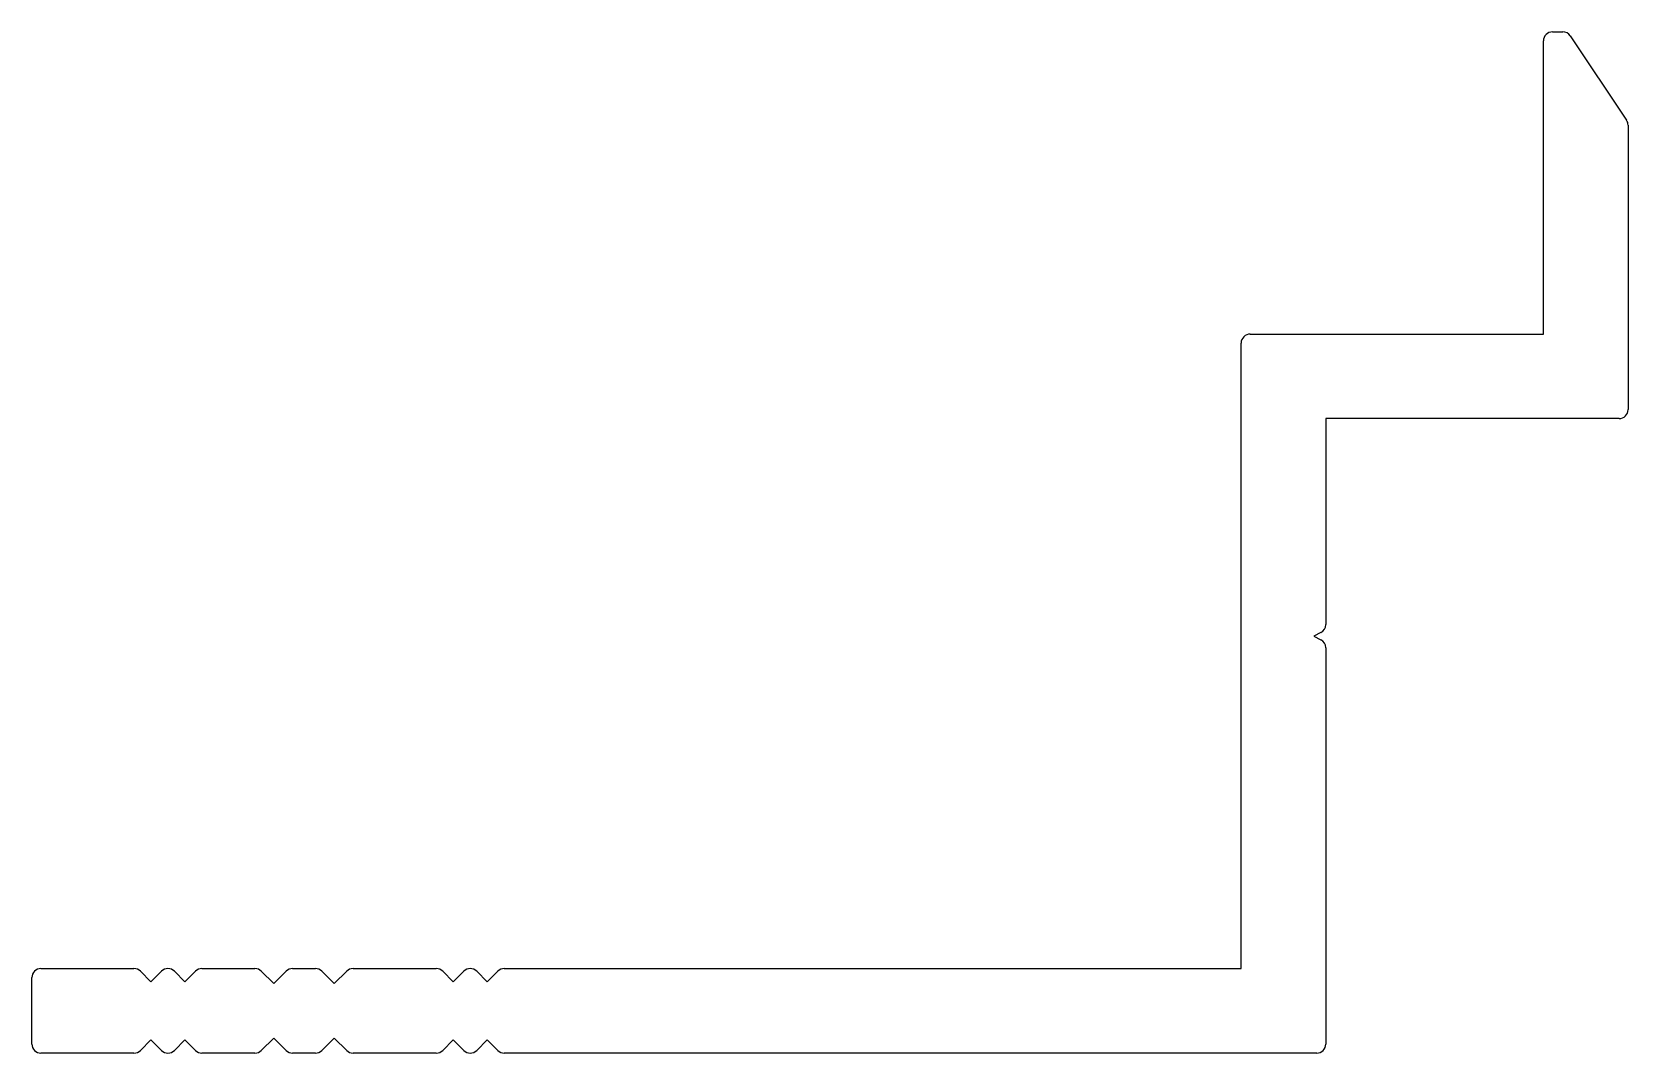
# Model space of a CAD drawing. Extents: x 537 to 589.8, y 495.9 to 529.7.
import ezdxf

# ---------------------------------------------------------------- set-up
doc = ezdxf.new("R2010")
doc.units = 0
doc.layers.get('0').update_dxf_attribs({"linetype": 'CONTINUOUS'})

msp = doc.modelspace()

# ---------------------------------------------------------------- linework, layer by layer
for p, q in [((587.282, 529.742), (587.621, 529.742)), ((587.871, 529.609), (589.732, 526.818)), ((586.982, 519.742), (586.982, 529.442)), ((589.782, 526.652), (589.782, 517.242)), ((577.282, 519.742), (586.982, 519.742)), ((576.982, 498.742), (576.982, 519.442)), ((589.482, 516.942), (579.782, 516.942)), ((579.782, 516.942), (579.782, 510.128)), ((579.616, 509.859), (579.382, 509.742)), ((579.382, 509.742), (579.616, 509.626)), ((579.782, 509.357), (579.782, 496.242)), ((536.982, 496.242), (536.982, 498.442)), ((537.282, 498.742), (540.358, 498.742)), ((540.57, 498.655), (540.92, 498.305)), ((540.92, 498.305), (541.27, 498.655)), ((541.694, 498.655), (542.044, 498.305)), ((542.044, 498.305), (542.394, 498.655)), ((542.606, 498.742), (544.358, 498.742)), ((544.57, 498.655), (544.982, 498.242)), ((544.982, 498.242), (545.394, 498.655)), ((545.606, 498.742), (546.358, 498.742)), ((546.57, 498.655), (546.982, 498.242)), ((546.982, 498.242), (547.394, 498.655)), ((547.606, 498.742), (550.358, 498.742)), ((550.57, 498.655), (550.92, 498.305)), ((550.92, 498.305), (551.27, 498.655)), ((551.694, 498.655), (552.044, 498.305)), ((552.044, 498.305), (552.394, 498.655)), ((552.606, 498.742), (576.982, 498.742)), ((540.92, 496.38), (540.57, 496.03)), ((541.27, 496.03), (540.92, 496.38)), ((542.044, 496.38), (541.694, 496.03)), ((542.394, 496.03), (542.044, 496.38)), ((544.982, 496.442), (544.57, 496.03)), ((545.394, 496.03), (544.982, 496.442)), ((546.982, 496.442), (546.57, 496.03)), ((547.394, 496.03), (546.982, 496.442)), ((550.92, 496.38), (550.57, 496.03)), ((551.27, 496.03), (550.92, 496.38)), ((552.044, 496.38), (551.694, 496.03)), ((552.394, 496.03), (552.044, 496.38)), ((540.358, 495.942), (537.282, 495.942)), ((544.358, 495.942), (542.606, 495.942)), ((546.358, 495.942), (545.606, 495.942)), ((550.358, 495.942), (547.606, 495.942)), ((579.482, 495.942), (552.606, 495.942))]:
    msp.add_line(p, q)
for centre, start, end in [((587.282, 529.442), 90, 180), ((587.621, 529.442), 33.6901, 90), ((589.482, 526.652), 0, 33.6901), ((577.282, 519.442), 90, 180), ((589.482, 517.242), 270, 0), ((579.482, 510.128), 296.5, 0), ((579.482, 509.357), 0, 63.5), ((537.282, 498.442), 90, 180), ((540.358, 498.442), 45, 90), ((541.482, 498.442), 45, 135), ((542.606, 498.442), 90, 135), ((544.358, 498.442), 45, 90), ((545.606, 498.442), 90, 135), ((546.358, 498.442), 45, 90), ((547.606, 498.442), 90, 135), ((550.358, 498.442), 45, 90), ((551.482, 498.442), 45, 135), ((552.606, 498.442), 90, 135), ((537.282, 496.242), 180, 270), ((540.358, 496.242), 270, 315), ((541.482, 496.242), 225, 315), ((542.606, 496.242), 225, 270), ((544.358, 496.242), 270, 315), ((545.606, 496.242), 225, 270), ((546.358, 496.242), 270, 315), ((547.606, 496.242), 225, 270), ((550.358, 496.242), 270, 315), ((551.482, 496.242), 225, 315), ((552.606, 496.242), 225, 270), ((579.482, 496.242), 270, 0)]:
    msp.add_arc(centre, 0.3, start, end)

doc.saveas('drawing.dxf')
